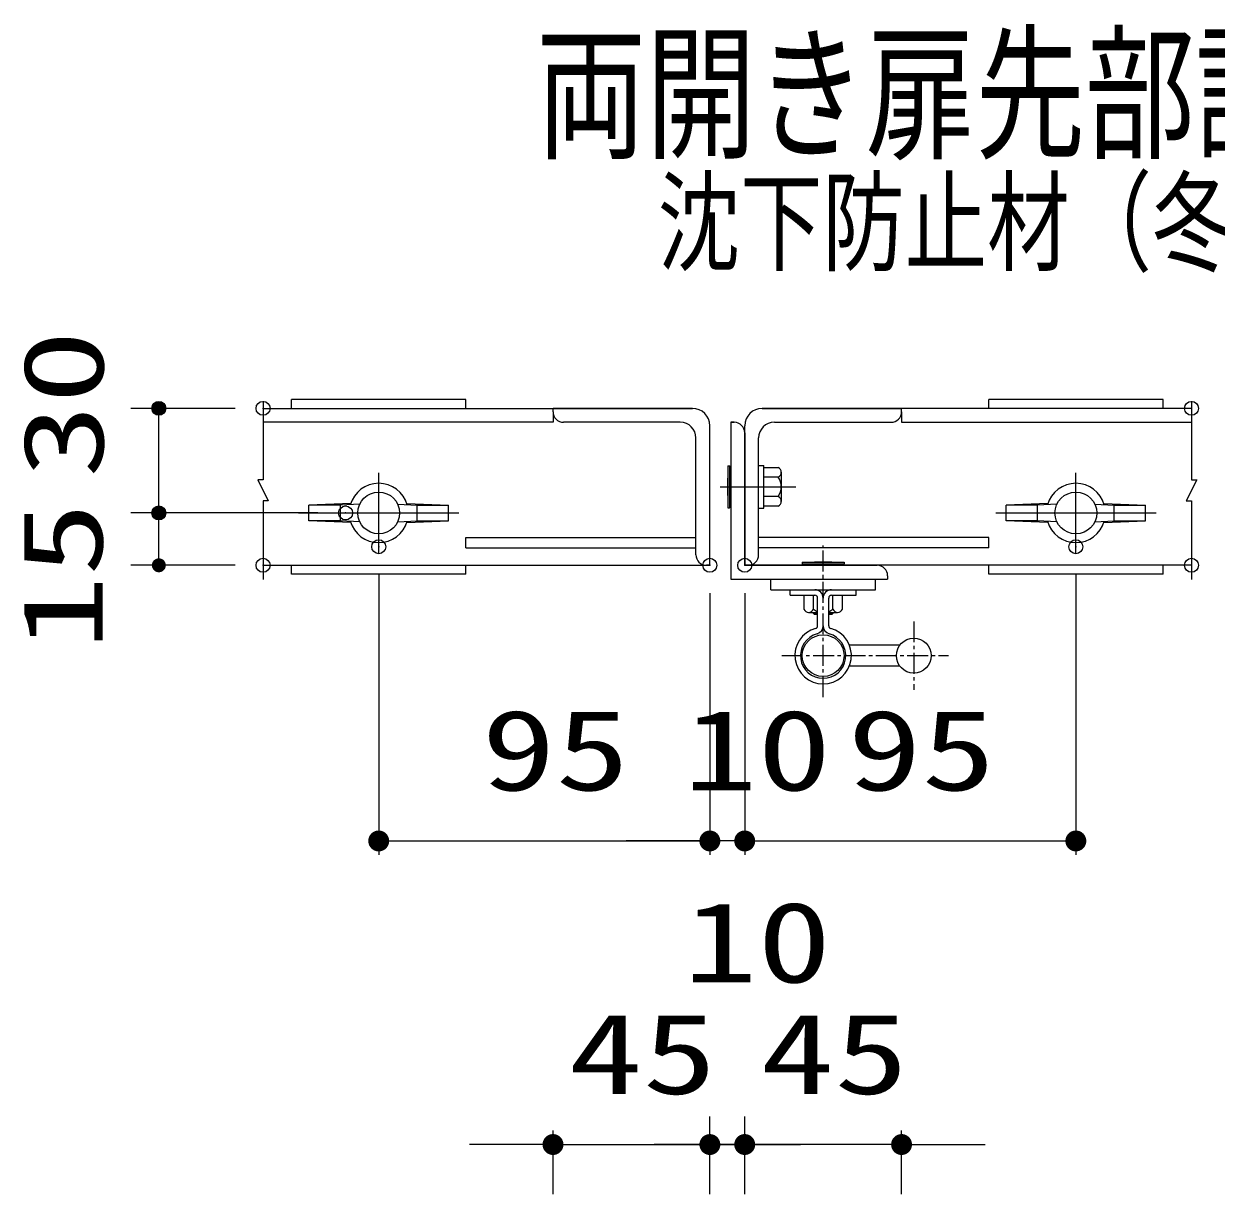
# Model space of a CAD drawing. Units: millimetres, scale not verified, with parts at other scales. Extents: x -5249 to 5251, y -3712 to 3712.
# Drawn here: x 3312 to 4167, y 471 to 1310 of the extents above; entities that cross this region are included whole.
import ezdxf
from ezdxf.enums import TextEntityAlignment as Align

# ---------------------------------------------------------------- set-up
doc = ezdxf.new("R2010")
doc.units = ezdxf.units.MM
doc.header["$LTSCALE"] = 20
doc.header["$PDMODE"] = 32
doc.header["$PDSIZE"] = 10
doc.linetypes.add('USER2', pattern=[50.8, 31.75, -6.35, 6.35, -6.35])
doc.linetypes.add('USER3', pattern=[1.125, 0.75, -0.125, 0.125, -0.125])
for name, color, linetype, lineweight in [('0-2_D-STR1', 1, 'Continuous', 25), ('0-4_0', 7, 'Continuous', 25), ('0-5_D-STR-DIM', 7, 'Continuous', 13), ('0-7_D-STR-TXT', 7, 'Continuous', 13), ('0-9_D-BMK', 2, 'Continuous', 13), ('0-B_D-STR3', 3, 'Continuous', 13)]:
    doc.layers.add(name, color=color, linetype=linetype, lineweight=lineweight)
doc.layers.add('0-6_Defpoints', color=7, linetype='Continuous')
doc.styles.add('ＭＳ ゴシック', font='')
doc.styles.get('ＭＳ ゴシック').set_extended_font_data('MS Gothic')

# ---------------------------------------------------------------- blocks, each defined once
blk = doc.blocks.new('_DotSmall')
at = {"layer": '0-4_0'}
for points in [[(0, 0), (-2.5, 0), (-2.48, 0.313)], [(0, 0), (-2.48, -0.313), (-2.5, 0)], [(0, 0), (-2.48, 0.313), (-2.421, 0.622)], [(0, 0), (-2.421, -0.622), (-2.48, -0.313)], [(0, 0), (-2.421, 0.622), (-2.324, 0.92)], [(0, 0), (-2.324, -0.92), (-2.421, -0.622)], [(0, 0), (-2.324, 0.92), (-2.191, 1.204)], [(0, 0), (-2.191, -1.204), (-2.324, -0.92)], [(0, 0), (-2.191, 1.204), (-2.023, 1.469)], [(0, 0), (-2.023, -1.469), (-2.191, -1.204)], [(0, 0), (-2.023, 1.469), (-1.822, 1.711)], [(0, 0), (-1.822, -1.711), (-2.023, -1.469)], [(0, 0), (-1.822, 1.711), (-1.594, 1.926)], [(0, 0), (-1.594, -1.926), (-1.822, -1.711)], [(0, 0), (-1.594, 1.926), (-1.34, 2.111)], [(0, 0), (-1.34, -2.111), (-1.594, -1.926)], [(0, 0), (-1.34, 2.111), (-1.064, 2.262)], [(0, 0), (-1.064, -2.262), (-1.34, -2.111)], [(0, 0), (-1.064, 2.262), (-0.773, 2.378)], [(0, 0), (-0.773, -2.378), (-1.064, -2.262)], [(0, 0), (-0.773, 2.378), (-0.468, 2.456)], [(0, 0), (-0.468, -2.456), (-0.773, -2.378)], [(0, 0), (-0.468, 2.456), (-0.157, 2.495)], [(0, 0), (-0.157, -2.495), (-0.468, -2.456)], [(0, 0), (-0.157, 2.495), (0.157, 2.495)], [(0, 0), (0.157, -2.495), (-0.157, -2.495)], [(0, 0), (0.157, 2.495), (0.468, 2.456)], [(0, 0), (0.468, 2.456), (0.773, 2.378)], [(0, 0), (0.773, 2.378), (1.064, 2.262)], [(0, 0), (1.064, 2.262), (1.34, 2.111)], [(0, 0), (1.34, 2.111), (1.594, 1.926)], [(0, 0), (1.594, 1.926), (1.822, 1.711)], [(0, 0), (1.822, 1.711), (2.023, 1.469)], [(0, 0), (2.023, 1.469), (2.191, 1.204)], [(0, 0), (2.191, 1.204), (2.324, 0.92)], [(0, 0), (2.324, 0.92), (2.421, 0.622)], [(0, 0), (2.421, 0.622), (2.48, 0.313)], [(0, 0), (2.48, 0.313), (2.5, 0)], [(0, 0), (0.468, -2.456), (0.157, -2.495)], [(0, 0), (0.773, -2.378), (0.468, -2.456)], [(0, 0), (1.064, -2.262), (0.773, -2.378)], [(0, 0), (1.34, -2.111), (1.064, -2.262)], [(0, 0), (1.594, -1.926), (1.34, -2.111)], [(0, 0), (1.822, -1.711), (1.594, -1.926)], [(0, 0), (2.023, -1.469), (1.822, -1.711)], [(0, 0), (2.191, -1.204), (2.023, -1.469)], [(0, 0), (2.324, -0.92), (2.191, -1.204)], [(0, 0), (2.421, -0.622), (2.324, -0.92)], [(0, 0), (2.48, -0.313), (2.421, -0.622)], [(0, 0), (2.5, 0), (2.48, -0.313)]]:
    blk.add_solid(points, dxfattribs=at)

msp = doc.modelspace()

# ---------------------------------------------------------------- linework, layer by layer
at = {"layer": '0-2_D-STR1'}
for p, q in [((3483.2, 1034.34), (3791.17, 1034.34)), ((3791.17, 1034.34), (3691.17, 1034.34)), ((3691.17, 1031.84), (3691.17, 1034.34)), ((3691.17, 1031.84), (3691.17, 1024.34)), ((3841.17, 1034.34), (3941.17, 1034.34)), ((4149.13, 1034.34), (3841.17, 1034.34)), ((3941.17, 1031.84), (3941.17, 1034.34)), ((3941.17, 1031.84), (3941.17, 1024.34)), ((3691.17, 1024.34), (3483.2, 1024.34)), ((3782.42, 1024.34), (3698.67, 1024.34)), ((3803.67, 921.84), (3803.67, 1021.84)), ((3828.67, 921.84), (3828.67, 1021.84)), ((3849.92, 1024.34), (3933.67, 1024.34)), ((3941.17, 1024.34), (4149.13, 1024.34)), ((3793.67, 929.34), (3793.67, 1013.09)), ((3838.67, 929.34), (3838.67, 1013.09)), ((3628.67, 934.34), (3628.67, 941.84)), ((3628.67, 941.84), (3793.67, 941.84)), ((4003.67, 941.84), (3838.67, 941.84)), ((4003.67, 934.34), (4003.67, 941.84)), ((3628.67, 934.34), (3793.67, 934.34)), ((4003.67, 934.34), (3838.67, 934.34)), ((3483.2, 921.84), (3803.67, 921.84)), ((3803.67, 921.84), (3801.17, 921.84)), ((4149.13, 921.84), (3828.67, 921.84))]:
    msp.add_line(p, q, dxfattribs=at)
for centre, radius, start, end in [((3698.67, 1031.84), 7.5, 180, 270), ((3791.17, 1021.84), 12.5, 0, 90), ((3841.17, 1021.84), 12.5, 90, 180), ((3933.67, 1031.84), 7.5, 270, 0), ((3782.42, 1013.09), 11.25, 0, 90), ((3849.92, 1013.09), 11.25, 90, 180), ((3801.17, 929.34), 7.5, 180, 270), ((3831.17, 929.34), 7.5, 270, 0)]:
    msp.add_arc(centre, radius, start, end, dxfattribs=at)
at = {"layer": '0-5_D-STR-DIM'}
for p, q in [((3463.2, 1034.34), (3388.48, 1034.34)), ((3408.48, 959.34), (3408.48, 1034.34)), ((3522.42, 959.34), (3388.48, 959.34)), ((3522.42, 959.34), (3388.48, 959.34)), ((3408.48, 921.84), (3408.48, 959.34)), ((3463.2, 921.84), (3388.48, 921.84)), ((3566.17, 915.14), (3566.17, 714.24)), ((4066.17, 915.14), (4066.17, 714.24)), ((3803.67, 901.84), (3803.67, 714.24)), ((3803.67, 901.84), (3803.67, 714.24)), ((3828.67, 901.84), (3828.67, 714.24)), ((3828.67, 901.84), (3828.67, 714.24)), ((3566.17, 724.24), (3803.67, 724.24)), ((3803.67, 724.24), (3743.67, 724.24)), ((3828.67, 724.24), (3803.67, 724.24)), ((3828.67, 724.24), (3888.67, 724.24)), ((3828.67, 724.24), (4066.17, 724.24)), ((3803.67, 471.08), (3803.67, 526.64)), ((3828.67, 471.08), (3828.67, 526.64)), ((3691.17, 471.08), (3691.17, 516.64)), ((3803.67, 471.08), (3803.67, 516.64)), ((3828.67, 471.08), (3828.67, 516.64)), ((3941.17, 471.08), (3941.17, 516.64)), ((3691.17, 506.64), (3631.17, 506.64)), ((3691.17, 506.64), (3803.67, 506.64)), ((3803.67, 506.64), (3763.67, 506.64)), ((3828.67, 506.64), (3768.67, 506.64)), ((3803.67, 506.64), (3863.67, 506.64)), ((3803.67, 506.64), (3828.67, 506.64)), ((3941.17, 506.64), (3828.67, 506.64)), ((3828.67, 506.64), (3868.67, 506.64)), ((3941.17, 506.64), (4001.17, 506.64))]:
    msp.add_line(p, q, dxfattribs=at)
at = {"layer": '0-5_D-STR-DIM', "color": 4}
msp.add_line((3931.17, 914.34), (3931.17, 911.84), dxfattribs=at)
msp.add_line((3931.17, 914.34), (3931.17, 911.84), dxfattribs=at)
at = {"layer": '0-6_Defpoints'}
for p in [(3408.48, 1034.34), (3483.2, 1034.34), (4149.13, 1034.34), (3408.48, 959.34), (3542.42, 959.34), (3566.17, 935.14), (4066.17, 935.14), (3483.2, 921.84), (3803.67, 921.84), (3828.67, 921.84), (4149.13, 921.84), (3803.67, 724.24), (4066.17, 724.24), (3803.67, 506.64), (3828.67, 506.64)]:
    msp.add_point(p, dxfattribs=at)
at = {"layer": '0-9_D-BMK'}
for p, q in [((3479.45, 983.09), (3486.95, 968.09)), ((4152.88, 983.09), (4145.38, 968.09)), ((3483.2, 968.09), (3483.2, 911.61)), ((3486.95, 968.09), (3483.2, 968.09)), ((4145.38, 968.09), (4149.13, 968.09)), ((4149.13, 968.09), (4149.13, 911.61))]:
    msp.add_line(p, q, dxfattribs=at)
for points in [[(3483.2, 1039.42), (3483.2, 983.09), (3479.45, 983.09)], [(4149.13, 1039.42), (4149.13, 983.09), (4152.88, 983.09)]]:
    msp.add_lwpolyline(points, dxfattribs=at)
at = {"layer": '0-B_D-STR3'}
for p, q in [((3628.67, 1040.59), (3503.67, 1040.59)), ((3503.67, 1034.34), (3503.67, 1040.59)), ((3628.67, 1034.34), (3628.67, 1040.59)), ((4128.67, 1040.59), (4003.67, 1040.59)), ((4003.67, 1034.34), (4003.67, 1040.59)), ((4128.67, 1034.34), (4128.67, 1040.59)), ((3818.67, 1024.34), (3821.17, 1024.34)), ((3818.67, 1024.34), (3821.17, 1024.34)), ((3818.67, 1024.34), (3818.67, 911.84)), ((3821.17, 1024.34), (3818.67, 1024.34)), ((3828.67, 1016.84), (3828.67, 921.84)), ((3816.49, 993.09), (3816.49, 963.09)), ((3816.49, 993.09), (3817.74, 993.09)), ((3817.74, 993.09), (3817.74, 963.09)), ((3817.74, 993.09), (3818.67, 992.3)), ((3838.67, 993.34), (3842.42, 993.34)), ((3838.67, 962.84), (3838.67, 993.34)), ((3816.49, 971.84), (3816.49, 984.34)), ((3816.49, 971.84), (3816.49, 984.34)), ((3852.71, 985.09), (3842.42, 985.09)), ((3854.92, 988.49), (3854.92, 967.68)), ((3811.16, 978.09), (3865.43, 978.09)), ((3852.71, 971.09), (3842.42, 971.09)), ((3546.06, 966.21), (3516.17, 964.96)), ((3538.67, 964.96), (3516.17, 964.96)), ((3516.17, 953.71), (3516.17, 964.96)), ((3552.53, 965.59), (3538.67, 964.96)), ((3538.67, 953.71), (3538.67, 964.96)), ((3579.8, 965.59), (3593.67, 964.96)), ((3586.27, 966.21), (3616.17, 964.96)), ((3593.67, 964.96), (3616.17, 964.96)), ((3593.67, 953.71), (3593.67, 964.96)), ((3616.17, 953.71), (3616.17, 964.96)), ((3816.49, 963.09), (3817.74, 963.09)), ((3817.74, 963.09), (3818.67, 963.87)), ((4046.06, 966.21), (4016.17, 964.96)), ((4038.67, 964.96), (4016.17, 964.96)), ((4016.17, 953.71), (4016.17, 964.96)), ((4052.53, 965.59), (4038.67, 964.96)), ((4038.67, 953.71), (4038.67, 964.96)), ((4079.8, 965.59), (4093.67, 964.96)), ((4086.27, 966.21), (4116.17, 964.96)), ((4093.67, 964.96), (4116.17, 964.96)), ((4093.67, 953.71), (4093.67, 964.96)), ((4116.17, 953.71), (4116.17, 964.96)), ((3538.67, 953.71), (3516.17, 953.71)), ((3546.06, 952.46), (3516.17, 953.71)), ((3552.53, 953.09), (3538.67, 953.71)), ((3579.8, 953.09), (3593.67, 953.71)), ((3586.27, 952.46), (3616.17, 953.71)), ((3593.67, 953.71), (3616.17, 953.71)), ((4038.67, 953.71), (4016.17, 953.71)), ((4046.06, 952.46), (4016.17, 953.71)), ((4052.53, 953.09), (4038.67, 953.71)), ((4079.8, 953.09), (4093.67, 953.71)), ((4086.27, 952.46), (4116.17, 953.71)), ((4093.67, 953.71), (4116.17, 953.71)), ((3869.92, 924.02), (3899.92, 924.02)), ((3869.92, 924.02), (3869.92, 922.77)), ((3891.17, 924.02), (3878.67, 924.02)), ((3891.17, 924.02), (3878.67, 924.02)), ((3899.92, 924.02), (3899.92, 922.77)), ((3503.67, 915.59), (3503.67, 921.84)), ((3628.67, 915.59), (3503.67, 915.59)), ((3628.67, 915.59), (3628.67, 921.84)), ((3828.67, 921.84), (3923.67, 921.84)), ((3869.92, 922.77), (3899.92, 922.77)), ((3869.92, 922.77), (3870.7, 921.84)), ((3899.92, 922.77), (3899.13, 921.84)), ((4003.67, 915.59), (4003.67, 921.84)), ((4128.67, 915.59), (4003.67, 915.59)), ((4128.67, 915.59), (4128.67, 921.84)), ((3818.67, 911.84), (3931.17, 911.84)), ((3847.42, 911.84), (3922.42, 911.84)), ((3847.42, 904.34), (3847.42, 911.84)), ((3922.42, 904.34), (3922.42, 911.84)), ((3931.17, 914.34), (3931.17, 911.84)), ((3847.42, 904.34), (3922.42, 904.34)), ((3861.17, 900.34), (3861.17, 904.34)), ((3861.17, 900.34), (3878.92, 900.34)), ((3871.1, 900.34), (3871.1, 890.3)), ((3877.92, 890.3), (3877.92, 900.34)), ((3880.92, 878.51), (3880.92, 898.34)), ((3888.92, 878.51), (3888.92, 898.34)), ((3890.92, 900.34), (3908.67, 900.34)), ((3891.92, 890.3), (3891.92, 900.34)), ((3898.73, 890.3), (3898.73, 900.34)), ((3908.67, 900.34), (3908.67, 904.34)), ((3874.51, 888.09), (3880.92, 888.09)), ((3877.42, 888.09), (3877.42, 887.77)), ((3877.42, 887.77), (3878.67, 886.52)), ((3877.42, 887.77), (3880.92, 887.77)), ((3878.67, 888.09), (3878.67, 886.52)), ((3880.92, 886.52), (3878.67, 886.52)), ((3888.92, 888.09), (3895.32, 888.09)), ((3888.92, 887.77), (3892.42, 887.77)), ((3891.17, 886.52), (3888.92, 886.52)), ((3891.17, 888.09), (3891.17, 886.52)), ((3892.42, 887.77), (3891.17, 886.52)), ((3892.42, 888.09), (3892.42, 887.77)), ((3939.92, 864.59), (3903.73, 864.59)), ((3939.92, 849.59), (3903.73, 849.59))]:
    msp.add_line(p, q, dxfattribs=at)
at = {"layer": '0-B_D-STR3', "linetype": 'USER2'}
for p, q in [((3566.17, 930.59), (3566.17, 988.09)), ((4066.17, 930.59), (4066.17, 988.09)), ((3508.67, 959.34), (3623.67, 959.34)), ((4008.67, 959.34), (4123.67, 959.34))]:
    msp.add_line(p, q, dxfattribs=at)
at = {"layer": '0-B_D-STR3', "linetype": 'USER3'}
for p, q in [((3884.92, 827.38), (3884.92, 936)), ((3949.92, 881.65), (3949.92, 832.52)), ((3855.21, 857.09), (3974.81, 857.09))]:
    msp.add_line(p, q, dxfattribs=at)
at = {"layer": '0-B_D-STR3'}
for points in [[(3838.67, 962.84), (3842.42, 962.84), (3842.42, 993.34)], [(3852.71, 964.27), (3842.42, 964.27), (3842.42, 991.9), (3852.71, 991.9)]]:
    msp.add_lwpolyline(points, dxfattribs=at)
for centre, radius in [((3566.17, 959.34), 15), ((4066.17, 959.34), 15), ((3884.92, 857.09), 15), ((3949.92, 857.09), 12.5)]:
    msp.add_circle(centre, radius, dxfattribs=at)
for centre, radius, start, end in [((3821.17, 1016.84), 7.5, 0, 90), ((3851.19, 988.49), 3.73, 294.09089, 65.90911), ((3842.72, 978.09), 12.2, 324.98342, 35.01658), ((3566.17, 959.34), 21.25, 16.24618, 163.75382), ((4066.17, 959.34), 21.25, 16.24618, 163.75382), ((3851.19, 967.68), 3.73, 294.09089, 65.90911), ((3566.17, 959.34), 21.25, 196.24618, 343.75382), ((4066.17, 959.34), 21.25, 196.24618, 343.75382), ((3923.67, 914.34), 7.5, 0, 90), ((3878.92, 898.34), 6, 0, 90), ((3878.92, 898.34), 2, 0, 90), ((3890.92, 898.34), 6, 90, 180), ((3890.92, 898.34), 2, 90, 180), ((3874.51, 891.82), 3.73, 204.09089, 335.90911), ((3884.92, 900.29), 12.2, 234.98342, 250.85903), ((3884.92, 900.29), 12.2, 289.14097, 305.01658), ((3895.32, 891.82), 3.73, 204.09089, 335.90911), ((3884.92, 857.09), 20.25, 105.64421, 74.35579), ((3884.92, 857.09), 16.25, 105.64421, 74.35579), ((3878.92, 878.51), 2, 285.64421, 0), ((3878.92, 878.51), 6, 285.64421, 0), ((3890.92, 878.51), 6, 180, 254.35579), ((3890.92, 878.51), 2, 180, 254.35579)]:
    msp.add_arc(centre, radius, start, end, dxfattribs=at)

# ---------------------------------------------------------------- block references
at = {"layer": '0-5_D-STR-DIM'}
for p, xscale, yscale, rotation in [((3408.48, 1034.34), 2, 2, 90), ((3408.48, 959.34), 2, 2, 90), ((3408.48, 959.34), 2, 2, 270), ((3408.48, 921.84), 2, 2, 270), ((3566.17, 724.24), 3, 3, 180), ((3828.67, 724.24), 3, 3, 180), ((3828.67, 724.24), 3, 3, 180), ((3803.67, 506.64), 3, 3, 180), ((3941.17, 506.64), 3, 3, 180), ((3828.67, 506.64), 2, 2, 180)]:
    msp.add_blockref('_DotSmall', p, dxfattribs=dict(at, xscale=xscale, yscale=yscale, rotation=rotation))
for p, xscale, yscale in [((3803.67, 724.24), 3, 3), ((3803.67, 724.24), 3, 3), ((4066.17, 724.24), 3, 3), ((3691.17, 506.64), 3, 3), ((3828.67, 506.64), 3, 3), ((3803.67, 506.64), 2, 2)]:
    msp.add_blockref('_DotSmall', p, dxfattribs=dict(at, xscale=xscale, yscale=yscale))

# ---------------------------------------------------------------- texts
at = {"layer": '0-5_D-STR-DIM', "style": 'ＭＳ ゴシック', "width": 1.35}
for s, p in [('30', (3386.05, 984.39)), ('15', (3385.43, 861.07))]:
    msp.add_text(s, height=57.77, rotation=90, dxfattribs=at).set_placement(p, align=Align.BOTTOM_LEFT)
for s, p in [('95', (3639.92, 743.14)), ('10', (3784.67, 743.14)), ('95', (3902.42, 743.14)), ('10', (3784.67, 605.46)), ('45', (3702.42, 525.53)), ('45', (3839.92, 525.53))]:
    msp.add_text(s, height=57.77, dxfattribs=at).set_placement(p, align=Align.BOTTOM_LEFT)
at = {"layer": '0-7_D-STR-TXT', "style": 'ＭＳ ゴシック', "width": 0.75}
for s, height, p in [('両開き扉先部詳細図', 76.98, (3679.11, 1198.43)), ('沈下防止材（冬季）', 57.77, (3766.17, 1121.61))]:
    msp.add_text(s, height=height, dxfattribs=at).set_placement(p, align=Align.BOTTOM_LEFT)

doc.saveas('drawing.dxf')
